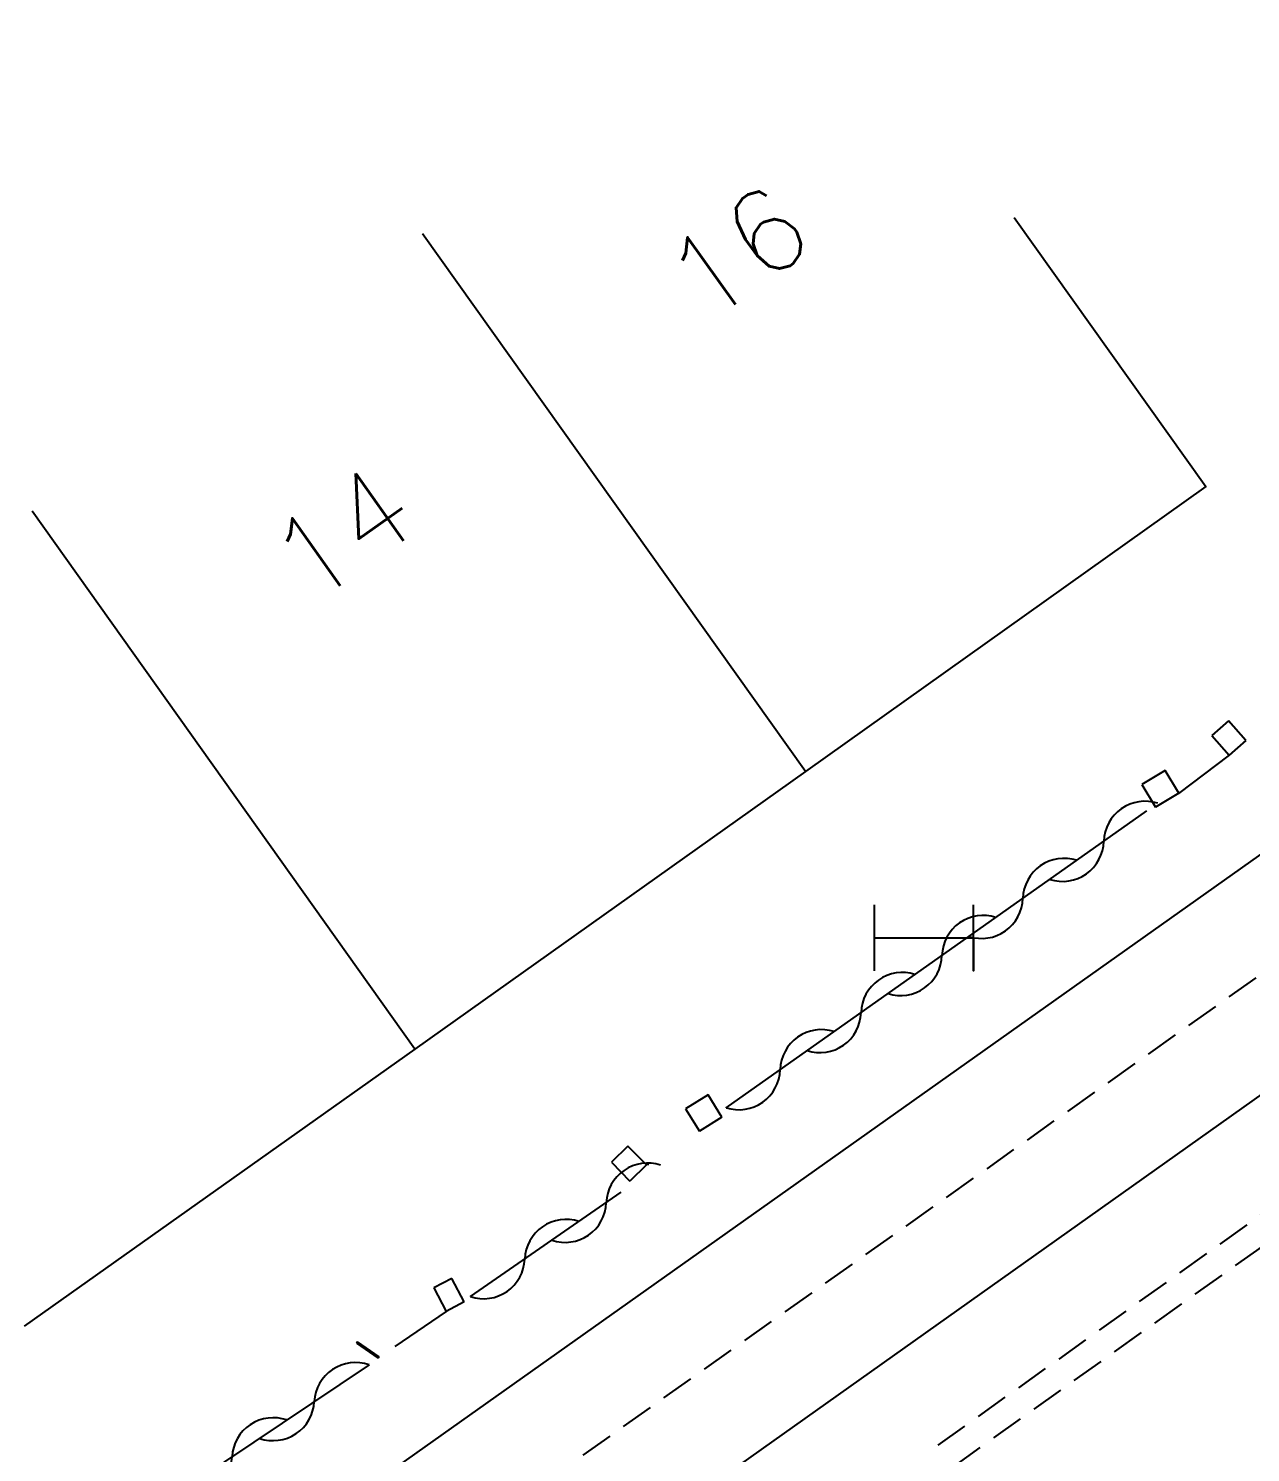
# Model space of a CAD drawing. Header units: millimetres. Extents: x 134000 to 135000, y 131000 to 132000.
# Drawn here: x 134190.7 to 134209.21, y 131394.42 to 131415.99 of the extents above; entities that cross this region are included whole.
import ezdxf
from ezdxf.enums import TextEntityAlignment as Align

# ---------------------------------------------------------------- set-up
doc = ezdxf.new("R2010")
doc.units = ezdxf.units.MM
doc.linetypes.add('DASHED', pattern=[0.75, 0.5, -0.25])
doc.layers.get('0').update_dxf_attribs({"linetype": 'CONTINUOUS'})
for name, color, linetype in [('W0001', 6, 'DASHED'), ('W0008', 7, 'CONTINUOUS'), ('W0100', 7, 'CONTINUOUS'), ('W0105', 7, 'CONTINUOUS'), ('W0112', 1, 'DASHED'), ('W0310', 3, 'CONTINUOUS'), ('W0991', 7, 'CONTINUOUS'), ('W1102', 7, 'CONTINUOUS'), ('W1474', 7, 'CONTINUOUS')]:
    doc.layers.add(name, color=color, linetype=linetype)
doc.styles.get("Standard").update_dxf_attribs({"font": 'romans.shx', "width": 0.85})

# ---------------------------------------------------------------- blocks, each defined once
blk = doc.blocks.new('T1474')
at = {"color": 0, "linetype": 'Continuous', "flags": 128}
for points in [[(-0.75, -0.5), (-0.75, 0.5)], [(0.75, 0), (0.749, -0.5), (0.75, 0.5)], [(-0.75, 0), (0.75, 0)]]:
    blk.add_lwpolyline(points, dxfattribs=at)
blk = doc.blocks.new('t310o')
at = {"color": 0, "linetype": 'Continuous'}
for centre, start, end in [((0.5, -0.375), 36.8699, 143.1303), ((-0.5, 0.375), 216.8699, 323.1304)]:
    blk.add_arc(centre, 0.625, start, end, dxfattribs=at)

msp = doc.modelspace()

# ---------------------------------------------------------------- linework, layer by layer
at = {"layer": 'W0001'}
msp.add_lwpolyline([(134130.036, 131341.852), (134133.158, 131344.527), (134135.776, 131346.514), (134147.01, 131354.496), (134156.655, 131361.328), (134160.164, 131364.318), (134163.596, 131367.916), (134168.082, 131372.26), (134174.206, 131376.706), (134191.15, 131388.734), (134222.086, 131410.692), (134236.134, 131420.666), (134240.456, 131423.624), (134245.467, 131426.29), (134250.698, 131428.331), (134259.606, 131431.258), (134270.122, 131434.798), (134276.155, 131437.378)], dxfattribs=at)
at = {"layer": 'W0008'}
for points in [[(134131.903, 131345.794), (134132.325, 131345.884), (134132.886, 131346.276), (134154.132, 131361.386), (134156.299, 131362.893), (134157.327, 131363.708), (134159.011, 131365.285), (134160.897, 131367.214), (134163.646, 131370.189), (134166.56, 131372.92), (134168.119, 131374.214), (134185.294, 131386.412), (134185.672, 131386.679), (134212.836, 131405.946), (134213.145, 131406.177)], [(134214.868, 131403.748), (134191.216, 131386.949), (134190.855, 131386.706), (134185.326, 131382.8), (134170.17, 131371.995), (134168.569, 131370.756), (134167.077, 131369.405), (134162.226, 131364.273), (134161.544, 131363.558), (134160.098, 131362.163), (134159.33, 131361.488), (134158.116, 131360.534), (134155.931, 131359.004), (134134.708, 131343.939), (134134.448, 131343.713), (134134.133, 131343.257), (134133.954, 131342.718), (134133.89, 131342.151), (134133.995, 131341.641), (134134.122, 131341.359), (134134.275, 131341.075), (134138.435, 131336.01)]]:
    msp.add_lwpolyline(points, dxfattribs=at)
at = {"layer": 'W0100'}
msp.add_lwpolyline([(134205.629, 131413.129), (134208.53, 131409.056), (134202.466, 131404.738), (134196.549, 131400.532), (134190.636, 131396.331)], dxfattribs=at)
at = {"layer": 'W0105'}
for p, q in [((134208.886, 131404.985), (134208.115, 131404.404)), ((134200.096, 131398.783), (134200.06, 131398.775)), ((134197.024, 131396.556), (134196.249, 131396.026))]:
    msp.add_line(p, q, dxfattribs=at)
at = {"layer": 'W0112'}
for points in [[(134209.137, 131405.204), (134208.874, 131405.505), (134208.621, 131405.284), (134208.884, 131404.983), (134208.884, 131404.983), (134208.884, 131404.983), (134208.884, 131404.983), (134208.884, 131404.983), (134208.884, 131404.983), (134208.884, 131404.983), (134208.884, 131404.983), (134208.884, 131404.983), (134208.884, 131404.983), (134208.884, 131404.983), (134208.884, 131404.983), (134208.884, 131404.983), (134208.884, 131404.983), (134208.884, 131404.983), (134208.884, 131404.983), (134208.884, 131404.983), (134208.884, 131404.983), (134208.884, 131404.983), (134208.884, 131404.983), (134208.884, 131404.983), (134208.884, 131404.983), (134208.884, 131404.983), (134208.884, 131404.983), (134208.884, 131404.983), (134208.884, 131404.983), (134208.884, 131404.983), (134208.884, 131404.983), (134208.884, 131404.983), (134208.884, 131404.983), (134208.884, 131404.983), (134208.884, 131404.983), (134208.884, 131404.983), (134208.884, 131404.983), (134208.884, 131404.983), (134208.884, 131404.983), (134208.884, 131404.983), (134208.884, 131404.983), (134208.884, 131404.983), (134208.884, 131404.983), (134208.884, 131404.983), (134208.884, 131404.983), (134208.884, 131404.983), (134208.884, 131404.983), (134208.884, 131404.983), (134208.884, 131404.983), (134208.884, 131404.983), (134208.884, 131404.983), (134208.884, 131404.983), (134208.884, 131404.983), (134208.884, 131404.983), (134208.884, 131404.983), (134208.884, 131404.983), (134208.884, 131404.983), (134208.884, 131404.983), (134208.884, 131404.983), (134208.884, 131404.983), (134208.884, 131404.983), (134208.884, 131404.983), (134208.884, 131404.983), (134208.884, 131404.983), (134208.884, 131404.983), (134208.884, 131404.983), (134208.884, 131404.983), (134208.884, 131404.983), (134208.884, 131404.983), (134208.884, 131404.983), (134208.884, 131404.983), (134208.884, 131404.983), (134208.884, 131404.983), (134208.884, 131404.983), (134208.884, 131404.983), (134208.884, 131404.983), (134208.884, 131404.983), (134208.884, 131404.983), (134208.884, 131404.983), (134208.884, 131404.983), (134208.884, 131404.983), (134208.884, 131404.983), (134208.884, 131404.983), (134208.884, 131404.983), (134208.884, 131404.983), (134208.884, 131404.983), (134208.884, 131404.983), (134208.884, 131404.983), (134208.884, 131404.983), (134208.884, 131404.983), (134208.884, 131404.983), (134208.884, 131404.983), (134208.884, 131404.983), (134208.884, 131404.983), (134208.884, 131404.983), (134208.884, 131404.983), (134208.884, 131404.983), (134208.884, 131404.983), (134208.884, 131404.983), (134208.884, 131404.983), (134208.884, 131404.983), (134208.884, 131404.983), (134208.884, 131404.983), (134208.884, 131404.983), (134208.884, 131404.983), (134208.884, 131404.983), (134208.884, 131404.983), (134208.884, 131404.983), (134208.884, 131404.983), (134208.884, 131404.983), (134208.884, 131404.983), (134208.884, 131404.983), (134208.884, 131404.983), (134208.884, 131404.983), (134208.884, 131404.983), (134208.884, 131404.983), (134208.884, 131404.983), (134208.884, 131404.983), (134208.884, 131404.983), (134208.884, 131404.983)], [(134209.137, 131405.204), (134208.884, 131404.983), (134208.884, 131404.983), (134208.884, 131404.983), (134208.884, 131404.983), (134208.884, 131404.983), (134208.884, 131404.983), (134208.884, 131404.983), (134208.884, 131404.983), (134208.884, 131404.983), (134208.884, 131404.983), (134208.884, 131404.983), (134208.884, 131404.983), (134208.884, 131404.983), (134208.884, 131404.983), (134208.884, 131404.983), (134208.884, 131404.983), (134208.884, 131404.983), (134208.884, 131404.983), (134208.884, 131404.983), (134208.884, 131404.983), (134208.884, 131404.983), (134208.884, 131404.983), (134208.884, 131404.983), (134208.884, 131404.983), (134208.884, 131404.983), (134208.884, 131404.983), (134208.884, 131404.983), (134208.884, 131404.983), (134208.884, 131404.983), (134208.884, 131404.983), (134208.884, 131404.983), (134208.884, 131404.983), (134208.884, 131404.983), (134208.884, 131404.983), (134208.884, 131404.983), (134208.884, 131404.983), (134208.884, 131404.983), (134208.884, 131404.983), (134208.884, 131404.983), (134208.884, 131404.983), (134208.884, 131404.983), (134208.884, 131404.983), (134208.884, 131404.983), (134208.884, 131404.983), (134208.884, 131404.983), (134208.884, 131404.983), (134208.884, 131404.983), (134208.884, 131404.983), (134208.884, 131404.983), (134208.884, 131404.983), (134208.884, 131404.983), (134208.884, 131404.983), (134208.884, 131404.983), (134208.884, 131404.983), (134208.884, 131404.983), (134208.884, 131404.983), (134208.884, 131404.983), (134208.884, 131404.983), (134208.884, 131404.983), (134208.884, 131404.983), (134208.884, 131404.983), (134208.884, 131404.983), (134208.884, 131404.983), (134208.884, 131404.983), (134208.884, 131404.983), (134208.884, 131404.983), (134208.884, 131404.983), (134208.884, 131404.983), (134208.884, 131404.983), (134208.884, 131404.983), (134208.884, 131404.983), (134208.884, 131404.983), (134208.884, 131404.983), (134208.884, 131404.983), (134208.884, 131404.983), (134208.884, 131404.983), (134208.884, 131404.983), (134208.884, 131404.983), (134208.884, 131404.983), (134208.884, 131404.983), (134208.884, 131404.983), (134208.884, 131404.983), (134208.884, 131404.983), (134208.884, 131404.983), (134208.884, 131404.983), (134208.884, 131404.983), (134208.884, 131404.983), (134208.884, 131404.983), (134208.884, 131404.983), (134208.884, 131404.983), (134208.884, 131404.983), (134208.884, 131404.983), (134208.884, 131404.983), (134208.884, 131404.983), (134208.884, 131404.983), (134208.884, 131404.983), (134208.884, 131404.983), (134208.884, 131404.983), (134208.884, 131404.983), (134208.884, 131404.983), (134208.884, 131404.983), (134208.884, 131404.983), (134208.884, 131404.983), (134208.884, 131404.983), (134208.884, 131404.983), (134208.884, 131404.983), (134208.884, 131404.983), (134208.884, 131404.983), (134208.884, 131404.983), (134208.884, 131404.983), (134208.884, 131404.983), (134208.884, 131404.983), (134208.884, 131404.983), (134208.884, 131404.983), (134208.884, 131404.983), (134208.884, 131404.983), (134208.884, 131404.983), (134208.884, 131404.983), (134208.884, 131404.983)], [(134208.121, 131404.408), (134207.917, 131404.752), (134207.562, 131404.541), (134207.767, 131404.197), (134207.767, 131404.197), (134207.767, 131404.197), (134207.767, 131404.197), (134207.767, 131404.197), (134207.767, 131404.197), (134207.767, 131404.197), (134207.767, 131404.197), (134207.767, 131404.197), (134207.767, 131404.197), (134207.767, 131404.197), (134207.767, 131404.197), (134207.767, 131404.197), (134207.767, 131404.197), (134207.767, 131404.197), (134207.767, 131404.197), (134207.767, 131404.197), (134207.767, 131404.197), (134207.767, 131404.197), (134207.767, 131404.197), (134207.767, 131404.197), (134207.767, 131404.197), (134207.767, 131404.197), (134207.767, 131404.197), (134207.767, 131404.197), (134207.767, 131404.197), (134207.767, 131404.197), (134207.767, 131404.197), (134207.767, 131404.197), (134207.767, 131404.197), (134207.767, 131404.197), (134207.767, 131404.197), (134207.767, 131404.197), (134207.767, 131404.197), (134207.767, 131404.197), (134207.767, 131404.197), (134207.767, 131404.197), (134207.767, 131404.197), (134207.767, 131404.197), (134207.767, 131404.197), (134207.767, 131404.197), (134207.767, 131404.197), (134207.767, 131404.197), (134207.767, 131404.197), (134207.767, 131404.197), (134207.767, 131404.197), (134207.767, 131404.197), (134207.767, 131404.197), (134207.767, 131404.197), (134207.767, 131404.197), (134207.767, 131404.197), (134207.767, 131404.197), (134207.767, 131404.197), (134207.767, 131404.197), (134207.767, 131404.197), (134207.767, 131404.197), (134207.767, 131404.197), (134207.767, 131404.197), (134207.767, 131404.197), (134207.767, 131404.197), (134207.767, 131404.197), (134207.767, 131404.197), (134207.767, 131404.197), (134207.767, 131404.197), (134207.767, 131404.197), (134207.767, 131404.197), (134207.767, 131404.197), (134207.767, 131404.197), (134207.767, 131404.197), (134207.767, 131404.197), (134207.767, 131404.197), (134207.767, 131404.197), (134207.767, 131404.197), (134207.767, 131404.197), (134207.767, 131404.197), (134207.767, 131404.197), (134207.767, 131404.197), (134207.767, 131404.197), (134207.767, 131404.197), (134207.767, 131404.197), (134207.767, 131404.197), (134207.767, 131404.197), (134207.767, 131404.197), (134207.767, 131404.197), (134207.767, 131404.197), (134207.767, 131404.197), (134207.767, 131404.197), (134207.767, 131404.197), (134207.767, 131404.197), (134207.767, 131404.197), (134207.767, 131404.197), (134207.767, 131404.197), (134207.767, 131404.197), (134207.767, 131404.197), (134207.767, 131404.197), (134207.767, 131404.197), (134207.767, 131404.197), (134207.767, 131404.197), (134207.767, 131404.197), (134207.767, 131404.197), (134207.767, 131404.197), (134207.767, 131404.197), (134207.767, 131404.197), (134207.767, 131404.197), (134207.767, 131404.197), (134207.767, 131404.197), (134207.767, 131404.197), (134207.767, 131404.197), (134207.767, 131404.197), (134207.767, 131404.197), (134207.767, 131404.197), (134207.767, 131404.197), (134207.767, 131404.197), (134207.767, 131404.197), (134207.767, 131404.197), (134207.767, 131404.197), (134207.767, 131404.197)], [(134208.121, 131404.408), (134207.767, 131404.197), (134207.767, 131404.197), (134207.767, 131404.197), (134207.767, 131404.197), (134207.767, 131404.197), (134207.767, 131404.197), (134207.767, 131404.197), (134207.767, 131404.197), (134207.767, 131404.197), (134207.767, 131404.197), (134207.767, 131404.197), (134207.767, 131404.197), (134207.767, 131404.197), (134207.767, 131404.197), (134207.767, 131404.197), (134207.767, 131404.197), (134207.767, 131404.197), (134207.767, 131404.197), (134207.767, 131404.197), (134207.767, 131404.197), (134207.767, 131404.197), (134207.767, 131404.197), (134207.767, 131404.197), (134207.767, 131404.197), (134207.767, 131404.197), (134207.767, 131404.197), (134207.767, 131404.197), (134207.767, 131404.197), (134207.767, 131404.197), (134207.767, 131404.197), (134207.767, 131404.197), (134207.767, 131404.197), (134207.767, 131404.197), (134207.767, 131404.197), (134207.767, 131404.197), (134207.767, 131404.197), (134207.767, 131404.197), (134207.767, 131404.197), (134207.767, 131404.197), (134207.767, 131404.197), (134207.767, 131404.197), (134207.767, 131404.197), (134207.767, 131404.197), (134207.767, 131404.197), (134207.767, 131404.197), (134207.767, 131404.197), (134207.767, 131404.197), (134207.767, 131404.197), (134207.767, 131404.197), (134207.767, 131404.197), (134207.767, 131404.197), (134207.767, 131404.197), (134207.767, 131404.197), (134207.767, 131404.197), (134207.767, 131404.197), (134207.767, 131404.197), (134207.767, 131404.197), (134207.767, 131404.197), (134207.767, 131404.197), (134207.767, 131404.197), (134207.767, 131404.197), (134207.767, 131404.197), (134207.767, 131404.197), (134207.767, 131404.197), (134207.767, 131404.197), (134207.767, 131404.197), (134207.767, 131404.197), (134207.767, 131404.197), (134207.767, 131404.197), (134207.767, 131404.197), (134207.767, 131404.197), (134207.767, 131404.197), (134207.767, 131404.197), (134207.767, 131404.197), (134207.767, 131404.197), (134207.767, 131404.197), (134207.767, 131404.197), (134207.767, 131404.197), (134207.767, 131404.197), (134207.767, 131404.197), (134207.767, 131404.197), (134207.767, 131404.197), (134207.767, 131404.197), (134207.767, 131404.197), (134207.767, 131404.197), (134207.767, 131404.197), (134207.767, 131404.197), (134207.767, 131404.197), (134207.767, 131404.197), (134207.767, 131404.197), (134207.767, 131404.197), (134207.767, 131404.197), (134207.767, 131404.197), (134207.767, 131404.197), (134207.767, 131404.197), (134207.767, 131404.197), (134207.767, 131404.197), (134207.767, 131404.197), (134207.767, 131404.197), (134207.767, 131404.197), (134207.767, 131404.197), (134207.767, 131404.197), (134207.767, 131404.197), (134207.767, 131404.197), (134207.767, 131404.197), (134207.767, 131404.197), (134207.767, 131404.197), (134207.767, 131404.197), (134207.767, 131404.197), (134207.767, 131404.197), (134207.767, 131404.197), (134207.767, 131404.197), (134207.767, 131404.197), (134207.767, 131404.197), (134207.767, 131404.197), (134207.767, 131404.197), (134207.767, 131404.197), (134207.767, 131404.197), (134207.767, 131404.197)], [(134201.203, 131399.498), (134200.993, 131399.838), (134200.65, 131399.627), (134200.86, 131399.286), (134200.86, 131399.286), (134200.86, 131399.286), (134200.86, 131399.286), (134200.86, 131399.286), (134200.86, 131399.286), (134200.86, 131399.286), (134200.86, 131399.286), (134200.86, 131399.286), (134200.86, 131399.286), (134200.86, 131399.286), (134200.86, 131399.286), (134200.86, 131399.286), (134200.86, 131399.286), (134200.86, 131399.286), (134200.86, 131399.286), (134200.86, 131399.286), (134200.86, 131399.286), (134200.86, 131399.286), (134200.86, 131399.286), (134200.86, 131399.286), (134200.86, 131399.286), (134200.86, 131399.286), (134200.86, 131399.286), (134200.86, 131399.286), (134200.86, 131399.286), (134200.86, 131399.286), (134200.86, 131399.286), (134200.86, 131399.286), (134200.86, 131399.286), (134200.86, 131399.286), (134200.86, 131399.286), (134200.86, 131399.286), (134200.86, 131399.286), (134200.86, 131399.286), (134200.86, 131399.286), (134200.86, 131399.286), (134200.86, 131399.286), (134200.86, 131399.286), (134200.86, 131399.286), (134200.86, 131399.286), (134200.86, 131399.286), (134200.86, 131399.286), (134200.86, 131399.286), (134200.86, 131399.286), (134200.86, 131399.286), (134200.86, 131399.286), (134200.86, 131399.286), (134200.86, 131399.286), (134200.86, 131399.286), (134200.86, 131399.286), (134200.86, 131399.286), (134200.86, 131399.286), (134200.86, 131399.286), (134200.86, 131399.286), (134200.86, 131399.286), (134200.86, 131399.286), (134200.86, 131399.286), (134200.86, 131399.286), (134200.86, 131399.286), (134200.86, 131399.286), (134200.86, 131399.286), (134200.86, 131399.286), (134200.86, 131399.286), (134200.86, 131399.286), (134200.86, 131399.286), (134200.86, 131399.286), (134200.86, 131399.286), (134200.86, 131399.286), (134200.86, 131399.286), (134200.86, 131399.286), (134200.86, 131399.286), (134200.86, 131399.286), (134200.86, 131399.286), (134200.86, 131399.286), (134200.86, 131399.286), (134200.86, 131399.286), (134200.86, 131399.286), (134200.86, 131399.286), (134200.86, 131399.286), (134200.86, 131399.286), (134200.86, 131399.286), (134200.86, 131399.286), (134200.86, 131399.286), (134200.86, 131399.286), (134200.86, 131399.286), (134200.86, 131399.286), (134200.86, 131399.286), (134200.86, 131399.286), (134200.86, 131399.286), (134200.86, 131399.286), (134200.86, 131399.286), (134200.86, 131399.286), (134200.86, 131399.286), (134200.86, 131399.286), (134200.86, 131399.286), (134200.86, 131399.286), (134200.86, 131399.286), (134200.86, 131399.286), (134200.86, 131399.286), (134200.86, 131399.286), (134200.86, 131399.286), (134200.86, 131399.286), (134200.86, 131399.286), (134200.86, 131399.286), (134200.86, 131399.286), (134200.86, 131399.286), (134200.86, 131399.286), (134200.86, 131399.286), (134200.86, 131399.286), (134200.86, 131399.286), (134200.86, 131399.286), (134200.86, 131399.286), (134200.86, 131399.286), (134200.86, 131399.286), (134200.86, 131399.286), (134200.86, 131399.286)], [(134211.595, 131399.608), (134204.295, 131394.404)], [(134211.595, 131399.608), (134211.827, 131399.282), (134204.527, 131394.078)], [(134201.203, 131399.498), (134200.86, 131399.286), (134200.86, 131399.286), (134200.86, 131399.286), (134200.86, 131399.286), (134200.86, 131399.286), (134200.86, 131399.286), (134200.86, 131399.286), (134200.86, 131399.286), (134200.86, 131399.286), (134200.86, 131399.286), (134200.86, 131399.286), (134200.86, 131399.286), (134200.86, 131399.286), (134200.86, 131399.286), (134200.86, 131399.286), (134200.86, 131399.286), (134200.86, 131399.286), (134200.86, 131399.286), (134200.86, 131399.286), (134200.86, 131399.286), (134200.86, 131399.286), (134200.86, 131399.286), (134200.86, 131399.286), (134200.86, 131399.286), (134200.86, 131399.286), (134200.86, 131399.286), (134200.86, 131399.286), (134200.86, 131399.286), (134200.86, 131399.286), (134200.86, 131399.286), (134200.86, 131399.286), (134200.86, 131399.286), (134200.86, 131399.286), (134200.86, 131399.286), (134200.86, 131399.286), (134200.86, 131399.286), (134200.86, 131399.286), (134200.86, 131399.286), (134200.86, 131399.286), (134200.86, 131399.286), (134200.86, 131399.286), (134200.86, 131399.286), (134200.86, 131399.286), (134200.86, 131399.286), (134200.86, 131399.286), (134200.86, 131399.286), (134200.86, 131399.286), (134200.86, 131399.286), (134200.86, 131399.286), (134200.86, 131399.286), (134200.86, 131399.286), (134200.86, 131399.286), (134200.86, 131399.286), (134200.86, 131399.286), (134200.86, 131399.286), (134200.86, 131399.286), (134200.86, 131399.286), (134200.86, 131399.286), (134200.86, 131399.286), (134200.86, 131399.286), (134200.86, 131399.286), (134200.86, 131399.286), (134200.86, 131399.286), (134200.86, 131399.286), (134200.86, 131399.286), (134200.86, 131399.286), (134200.86, 131399.286), (134200.86, 131399.286), (134200.86, 131399.286), (134200.86, 131399.286), (134200.86, 131399.286), (134200.86, 131399.286), (134200.86, 131399.286), (134200.86, 131399.286), (134200.86, 131399.286), (134200.86, 131399.286), (134200.86, 131399.286), (134200.86, 131399.286), (134200.86, 131399.286), (134200.86, 131399.286), (134200.86, 131399.286), (134200.86, 131399.286), (134200.86, 131399.286), (134200.86, 131399.286), (134200.86, 131399.286), (134200.86, 131399.286), (134200.86, 131399.286), (134200.86, 131399.286), (134200.86, 131399.286), (134200.86, 131399.286), (134200.86, 131399.286), (134200.86, 131399.286), (134200.86, 131399.286), (134200.86, 131399.286), (134200.86, 131399.286), (134200.86, 131399.286), (134200.86, 131399.286), (134200.86, 131399.286), (134200.86, 131399.286), (134200.86, 131399.286), (134200.86, 131399.286), (134200.86, 131399.286), (134200.86, 131399.286), (134200.86, 131399.286), (134200.86, 131399.286), (134200.86, 131399.286), (134200.86, 131399.286), (134200.86, 131399.286), (134200.86, 131399.286), (134200.86, 131399.286), (134200.86, 131399.286), (134200.86, 131399.286), (134200.86, 131399.286), (134200.86, 131399.286), (134200.86, 131399.286), (134200.86, 131399.286), (134200.86, 131399.286), (134200.86, 131399.286), (134200.86, 131399.286)], [(134200.059, 131398.776), (134199.779, 131399.062), (134199.528, 131398.816), (134199.808, 131398.53), (134199.808, 131398.53), (134199.808, 131398.53), (134199.808, 131398.53), (134199.808, 131398.53), (134199.808, 131398.53), (134199.808, 131398.53), (134199.808, 131398.53), (134199.808, 131398.53), (134199.808, 131398.53), (134199.808, 131398.53), (134199.808, 131398.53), (134199.808, 131398.53), (134199.808, 131398.53), (134199.808, 131398.53), (134199.808, 131398.53), (134199.808, 131398.53), (134199.808, 131398.53), (134199.808, 131398.53), (134199.808, 131398.53), (134199.808, 131398.53), (134199.808, 131398.53), (134199.808, 131398.53), (134199.808, 131398.53), (134199.808, 131398.53), (134199.808, 131398.53), (134199.808, 131398.53), (134199.808, 131398.53), (134199.808, 131398.53), (134199.808, 131398.53), (134199.808, 131398.53), (134199.808, 131398.53), (134199.808, 131398.53), (134199.808, 131398.53), (134199.808, 131398.53), (134199.808, 131398.53), (134199.808, 131398.53), (134199.808, 131398.53), (134199.808, 131398.53), (134199.808, 131398.53), (134199.808, 131398.53), (134199.808, 131398.53), (134199.808, 131398.53), (134199.808, 131398.53), (134199.808, 131398.53), (134199.808, 131398.53), (134199.808, 131398.53), (134199.808, 131398.53), (134199.808, 131398.53), (134199.808, 131398.53), (134199.808, 131398.53), (134199.808, 131398.53), (134199.808, 131398.53), (134199.808, 131398.53), (134199.808, 131398.53), (134199.808, 131398.53), (134199.808, 131398.53), (134199.808, 131398.53), (134199.808, 131398.53), (134199.808, 131398.53), (134199.808, 131398.53), (134199.808, 131398.53), (134199.808, 131398.53), (134199.808, 131398.53), (134199.808, 131398.53), (134199.808, 131398.53), (134199.808, 131398.53), (134199.808, 131398.53), (134199.808, 131398.53), (134199.808, 131398.53), (134199.808, 131398.53), (134199.808, 131398.53), (134199.808, 131398.53), (134199.808, 131398.53), (134199.808, 131398.53), (134199.808, 131398.53), (134199.808, 131398.53), (134199.808, 131398.53), (134199.808, 131398.53), (134199.808, 131398.53), (134199.808, 131398.53), (134199.808, 131398.53), (134199.808, 131398.53), (134199.808, 131398.53), (134199.808, 131398.53), (134199.808, 131398.53), (134199.808, 131398.53), (134199.808, 131398.53), (134199.808, 131398.53), (134199.808, 131398.53), (134199.808, 131398.53), (134199.808, 131398.53), (134199.808, 131398.53), (134199.808, 131398.53), (134199.808, 131398.53), (134199.808, 131398.53), (134199.808, 131398.53), (134199.808, 131398.53), (134199.808, 131398.53), (134199.808, 131398.53), (134199.808, 131398.53), (134199.808, 131398.53), (134199.808, 131398.53), (134199.808, 131398.53), (134199.808, 131398.53), (134199.808, 131398.53), (134199.808, 131398.53), (134199.808, 131398.53), (134199.808, 131398.53), (134199.808, 131398.53), (134199.808, 131398.53), (134199.808, 131398.53), (134199.808, 131398.53), (134199.808, 131398.53), (134199.808, 131398.53), (134199.808, 131398.53), (134199.808, 131398.53)], [(134200.059, 131398.776), (134199.808, 131398.53), (134199.808, 131398.53), (134199.808, 131398.53), (134199.808, 131398.53), (134199.808, 131398.53), (134199.808, 131398.53), (134199.808, 131398.53), (134199.808, 131398.53), (134199.808, 131398.53), (134199.808, 131398.53), (134199.808, 131398.53), (134199.808, 131398.53), (134199.808, 131398.53), (134199.808, 131398.53), (134199.808, 131398.53), (134199.808, 131398.53), (134199.808, 131398.53), (134199.808, 131398.53), (134199.808, 131398.53), (134199.808, 131398.53), (134199.808, 131398.53), (134199.808, 131398.53), (134199.808, 131398.53), (134199.808, 131398.53), (134199.808, 131398.53), (134199.808, 131398.53), (134199.808, 131398.53), (134199.808, 131398.53), (134199.808, 131398.53), (134199.808, 131398.53), (134199.808, 131398.53), (134199.808, 131398.53), (134199.808, 131398.53), (134199.808, 131398.53), (134199.808, 131398.53), (134199.808, 131398.53), (134199.808, 131398.53), (134199.808, 131398.53), (134199.808, 131398.53), (134199.808, 131398.53), (134199.808, 131398.53), (134199.808, 131398.53), (134199.808, 131398.53), (134199.808, 131398.53), (134199.808, 131398.53), (134199.808, 131398.53), (134199.808, 131398.53), (134199.808, 131398.53), (134199.808, 131398.53), (134199.808, 131398.53), (134199.808, 131398.53), (134199.808, 131398.53), (134199.808, 131398.53), (134199.808, 131398.53), (134199.808, 131398.53), (134199.808, 131398.53), (134199.808, 131398.53), (134199.808, 131398.53), (134199.808, 131398.53), (134199.808, 131398.53), (134199.808, 131398.53), (134199.808, 131398.53), (134199.808, 131398.53), (134199.808, 131398.53), (134199.808, 131398.53), (134199.808, 131398.53), (134199.808, 131398.53), (134199.808, 131398.53), (134199.808, 131398.53), (134199.808, 131398.53), (134199.808, 131398.53), (134199.808, 131398.53), (134199.808, 131398.53), (134199.808, 131398.53), (134199.808, 131398.53), (134199.808, 131398.53), (134199.808, 131398.53), (134199.808, 131398.53), (134199.808, 131398.53), (134199.808, 131398.53), (134199.808, 131398.53), (134199.808, 131398.53), (134199.808, 131398.53), (134199.808, 131398.53), (134199.808, 131398.53), (134199.808, 131398.53), (134199.808, 131398.53), (134199.808, 131398.53), (134199.808, 131398.53), (134199.808, 131398.53), (134199.808, 131398.53), (134199.808, 131398.53), (134199.808, 131398.53), (134199.808, 131398.53), (134199.808, 131398.53), (134199.808, 131398.53), (134199.808, 131398.53), (134199.808, 131398.53), (134199.808, 131398.53), (134199.808, 131398.53), (134199.808, 131398.53), (134199.808, 131398.53), (134199.808, 131398.53), (134199.808, 131398.53), (134199.808, 131398.53), (134199.808, 131398.53), (134199.808, 131398.53), (134199.808, 131398.53), (134199.808, 131398.53), (134199.808, 131398.53), (134199.808, 131398.53), (134199.808, 131398.53), (134199.808, 131398.53), (134199.808, 131398.53), (134199.808, 131398.53), (134199.808, 131398.53), (134199.808, 131398.53), (134199.808, 131398.53), (134199.808, 131398.53)], [(134197.297, 131396.7), (134197.111, 131397.054), (134196.838, 131396.911), (134197.025, 131396.557), (134197.025, 131396.557), (134197.025, 131396.557), (134197.025, 131396.557), (134197.025, 131396.557), (134197.025, 131396.557), (134197.025, 131396.557), (134197.025, 131396.557), (134197.025, 131396.557), (134197.025, 131396.557), (134197.025, 131396.557), (134197.025, 131396.557), (134197.025, 131396.557), (134197.025, 131396.557), (134197.025, 131396.557), (134197.025, 131396.557), (134197.025, 131396.557), (134197.025, 131396.557), (134197.025, 131396.557), (134197.025, 131396.557), (134197.025, 131396.557), (134197.025, 131396.557), (134197.025, 131396.557), (134197.025, 131396.557), (134197.025, 131396.557), (134197.025, 131396.557), (134197.025, 131396.557), (134197.025, 131396.557), (134197.025, 131396.557), (134197.025, 131396.557), (134197.025, 131396.557), (134197.025, 131396.557), (134197.025, 131396.557), (134197.025, 131396.557), (134197.025, 131396.557), (134197.025, 131396.557), (134197.025, 131396.557), (134197.025, 131396.557), (134197.025, 131396.557), (134197.025, 131396.557), (134197.025, 131396.557), (134197.025, 131396.557), (134197.025, 131396.557), (134197.025, 131396.557), (134197.025, 131396.557), (134197.025, 131396.557), (134197.025, 131396.557), (134197.025, 131396.557), (134197.025, 131396.557), (134197.025, 131396.557), (134197.025, 131396.557), (134197.025, 131396.557), (134197.025, 131396.557), (134197.025, 131396.557), (134197.025, 131396.557), (134197.025, 131396.557), (134197.025, 131396.557), (134197.025, 131396.557), (134197.025, 131396.557), (134197.025, 131396.557), (134197.025, 131396.557), (134197.025, 131396.557), (134197.025, 131396.557), (134197.025, 131396.557), (134197.025, 131396.557), (134197.025, 131396.557), (134197.025, 131396.557), (134197.025, 131396.557), (134197.025, 131396.557), (134197.025, 131396.557), (134197.025, 131396.557), (134197.025, 131396.557), (134197.025, 131396.557), (134197.025, 131396.557), (134197.025, 131396.557), (134197.025, 131396.557), (134197.025, 131396.557), (134197.025, 131396.557), (134197.025, 131396.557), (134197.025, 131396.557), (134197.025, 131396.557), (134197.025, 131396.557), (134197.025, 131396.557), (134197.025, 131396.557), (134197.025, 131396.557), (134197.025, 131396.557), (134197.025, 131396.557), (134197.025, 131396.557), (134197.025, 131396.557), (134197.025, 131396.557), (134197.025, 131396.557), (134197.025, 131396.557), (134197.025, 131396.557), (134197.025, 131396.557), (134197.025, 131396.557), (134197.025, 131396.557), (134197.025, 131396.557), (134197.025, 131396.557), (134197.025, 131396.557), (134197.025, 131396.557), (134197.025, 131396.557), (134197.025, 131396.557), (134197.025, 131396.557), (134197.025, 131396.557), (134197.025, 131396.557), (134197.025, 131396.557), (134197.025, 131396.557), (134197.025, 131396.557), (134197.025, 131396.557), (134197.025, 131396.557), (134197.025, 131396.557), (134197.025, 131396.557), (134197.025, 131396.557), (134197.025, 131396.557), (134197.025, 131396.557), (134197.025, 131396.557), (134197.025, 131396.557)], [(134197.297, 131396.7), (134197.025, 131396.557), (134197.025, 131396.557), (134197.025, 131396.557), (134197.025, 131396.557), (134197.025, 131396.557), (134197.025, 131396.557), (134197.025, 131396.557), (134197.025, 131396.557), (134197.025, 131396.557), (134197.025, 131396.557), (134197.025, 131396.557), (134197.025, 131396.557), (134197.025, 131396.557), (134197.025, 131396.557), (134197.025, 131396.557), (134197.025, 131396.557), (134197.025, 131396.557), (134197.025, 131396.557), (134197.025, 131396.557), (134197.025, 131396.557), (134197.025, 131396.557), (134197.025, 131396.557), (134197.025, 131396.557), (134197.025, 131396.557), (134197.025, 131396.557), (134197.025, 131396.557), (134197.025, 131396.557), (134197.025, 131396.557), (134197.025, 131396.557), (134197.025, 131396.557), (134197.025, 131396.557), (134197.025, 131396.557), (134197.025, 131396.557), (134197.025, 131396.557), (134197.025, 131396.557), (134197.025, 131396.557), (134197.025, 131396.557), (134197.025, 131396.557), (134197.025, 131396.557), (134197.025, 131396.557), (134197.025, 131396.557), (134197.025, 131396.557), (134197.025, 131396.557), (134197.025, 131396.557), (134197.025, 131396.557), (134197.025, 131396.557), (134197.025, 131396.557), (134197.025, 131396.557), (134197.025, 131396.557), (134197.025, 131396.557), (134197.025, 131396.557), (134197.025, 131396.557), (134197.025, 131396.557), (134197.025, 131396.557), (134197.025, 131396.557), (134197.025, 131396.557), (134197.025, 131396.557), (134197.025, 131396.557), (134197.025, 131396.557), (134197.025, 131396.557), (134197.025, 131396.557), (134197.025, 131396.557), (134197.025, 131396.557), (134197.025, 131396.557), (134197.025, 131396.557), (134197.025, 131396.557), (134197.025, 131396.557), (134197.025, 131396.557), (134197.025, 131396.557), (134197.025, 131396.557), (134197.025, 131396.557), (134197.025, 131396.557), (134197.025, 131396.557), (134197.025, 131396.557), (134197.025, 131396.557), (134197.025, 131396.557), (134197.025, 131396.557), (134197.025, 131396.557), (134197.025, 131396.557), (134197.025, 131396.557), (134197.025, 131396.557), (134197.025, 131396.557), (134197.025, 131396.557), (134197.025, 131396.557), (134197.025, 131396.557), (134197.025, 131396.557), (134197.025, 131396.557), (134197.025, 131396.557), (134197.025, 131396.557), (134197.025, 131396.557), (134197.025, 131396.557), (134197.025, 131396.557), (134197.025, 131396.557), (134197.025, 131396.557), (134197.025, 131396.557), (134197.025, 131396.557), (134197.025, 131396.557), (134197.025, 131396.557), (134197.025, 131396.557), (134197.025, 131396.557), (134197.025, 131396.557), (134197.025, 131396.557), (134197.025, 131396.557), (134197.025, 131396.557), (134197.025, 131396.557), (134197.025, 131396.557), (134197.025, 131396.557), (134197.025, 131396.557), (134197.025, 131396.557), (134197.025, 131396.557), (134197.025, 131396.557), (134197.025, 131396.557), (134197.025, 131396.557), (134197.025, 131396.557), (134197.025, 131396.557), (134197.025, 131396.557), (134197.025, 131396.557), (134197.025, 131396.557), (134197.025, 131396.557)], [(134196.01, 131395.868), (134195.683, 131396.097), (134195.668, 131396.076), (134195.995, 131395.847), (134195.995, 131395.847), (134195.995, 131395.847), (134195.995, 131395.847), (134195.995, 131395.847), (134195.995, 131395.847), (134195.995, 131395.847), (134195.995, 131395.847), (134195.995, 131395.847), (134195.995, 131395.847), (134195.995, 131395.847), (134195.995, 131395.847), (134195.995, 131395.847), (134195.995, 131395.847), (134195.995, 131395.847), (134195.995, 131395.847), (134195.995, 131395.847), (134195.995, 131395.847), (134195.995, 131395.847), (134195.995, 131395.847), (134195.995, 131395.847), (134195.995, 131395.847), (134195.995, 131395.847), (134195.995, 131395.847), (134195.995, 131395.847), (134195.995, 131395.847), (134195.995, 131395.847), (134195.995, 131395.847), (134195.995, 131395.847), (134195.995, 131395.847), (134195.995, 131395.847), (134195.995, 131395.847), (134195.995, 131395.847), (134195.995, 131395.847), (134195.995, 131395.847), (134195.995, 131395.847), (134195.995, 131395.847), (134195.995, 131395.847), (134195.995, 131395.847), (134195.995, 131395.847), (134195.995, 131395.847), (134195.995, 131395.847), (134195.995, 131395.847), (134195.995, 131395.847), (134195.995, 131395.847), (134195.995, 131395.847), (134195.995, 131395.847), (134195.995, 131395.847), (134195.995, 131395.847), (134195.995, 131395.847), (134195.995, 131395.847), (134195.995, 131395.847), (134195.995, 131395.847), (134195.995, 131395.847), (134195.995, 131395.847), (134195.995, 131395.847), (134195.995, 131395.847), (134195.995, 131395.847), (134195.995, 131395.847), (134195.995, 131395.847), (134195.995, 131395.847), (134195.995, 131395.847), (134195.995, 131395.847), (134195.995, 131395.847), (134195.995, 131395.847), (134195.995, 131395.847), (134195.995, 131395.847), (134195.995, 131395.847), (134195.995, 131395.847), (134195.995, 131395.847), (134195.995, 131395.847), (134195.995, 131395.847), (134195.995, 131395.847), (134195.995, 131395.847), (134195.995, 131395.847), (134195.995, 131395.847), (134195.995, 131395.847), (134195.995, 131395.847), (134195.995, 131395.847), (134195.995, 131395.847), (134195.995, 131395.847), (134195.995, 131395.847), (134195.995, 131395.847), (134195.995, 131395.847), (134195.995, 131395.847), (134195.995, 131395.847), (134195.995, 131395.847), (134195.995, 131395.847), (134195.995, 131395.847), (134195.995, 131395.847), (134195.995, 131395.847), (134195.995, 131395.847), (134195.995, 131395.847), (134195.995, 131395.847), (134195.995, 131395.847), (134195.995, 131395.847), (134195.995, 131395.847), (134195.995, 131395.847), (134195.995, 131395.847), (134195.995, 131395.847), (134195.995, 131395.847), (134195.995, 131395.847), (134195.995, 131395.847), (134195.995, 131395.847), (134195.995, 131395.847), (134195.995, 131395.847), (134195.995, 131395.847), (134195.995, 131395.847), (134195.995, 131395.847), (134195.995, 131395.847), (134195.995, 131395.847), (134195.995, 131395.847), (134195.995, 131395.847), (134195.995, 131395.847), (134195.995, 131395.847), (134195.995, 131395.847), (134195.995, 131395.847)], [(134196.01, 131395.868), (134195.995, 131395.847), (134195.995, 131395.847), (134195.995, 131395.847), (134195.995, 131395.847), (134195.995, 131395.847), (134195.995, 131395.847), (134195.995, 131395.847), (134195.995, 131395.847), (134195.995, 131395.847), (134195.995, 131395.847), (134195.995, 131395.847), (134195.995, 131395.847), (134195.995, 131395.847), (134195.995, 131395.847), (134195.995, 131395.847), (134195.995, 131395.847), (134195.995, 131395.847), (134195.995, 131395.847), (134195.995, 131395.847), (134195.995, 131395.847), (134195.995, 131395.847), (134195.995, 131395.847), (134195.995, 131395.847), (134195.995, 131395.847), (134195.995, 131395.847), (134195.995, 131395.847), (134195.995, 131395.847), (134195.995, 131395.847), (134195.995, 131395.847), (134195.995, 131395.847), (134195.995, 131395.847), (134195.995, 131395.847), (134195.995, 131395.847), (134195.995, 131395.847), (134195.995, 131395.847), (134195.995, 131395.847), (134195.995, 131395.847), (134195.995, 131395.847), (134195.995, 131395.847), (134195.995, 131395.847), (134195.995, 131395.847), (134195.995, 131395.847), (134195.995, 131395.847), (134195.995, 131395.847), (134195.995, 131395.847), (134195.995, 131395.847), (134195.995, 131395.847), (134195.995, 131395.847), (134195.995, 131395.847), (134195.995, 131395.847), (134195.995, 131395.847), (134195.995, 131395.847), (134195.995, 131395.847), (134195.995, 131395.847), (134195.995, 131395.847), (134195.995, 131395.847), (134195.995, 131395.847), (134195.995, 131395.847), (134195.995, 131395.847), (134195.995, 131395.847), (134195.995, 131395.847), (134195.995, 131395.847), (134195.995, 131395.847), (134195.995, 131395.847), (134195.995, 131395.847), (134195.995, 131395.847), (134195.995, 131395.847), (134195.995, 131395.847), (134195.995, 131395.847), (134195.995, 131395.847), (134195.995, 131395.847), (134195.995, 131395.847), (134195.995, 131395.847), (134195.995, 131395.847), (134195.995, 131395.847), (134195.995, 131395.847), (134195.995, 131395.847), (134195.995, 131395.847), (134195.995, 131395.847), (134195.995, 131395.847), (134195.995, 131395.847), (134195.995, 131395.847), (134195.995, 131395.847), (134195.995, 131395.847), (134195.995, 131395.847), (134195.995, 131395.847), (134195.995, 131395.847), (134195.995, 131395.847), (134195.995, 131395.847), (134195.995, 131395.847), (134195.995, 131395.847), (134195.995, 131395.847), (134195.995, 131395.847), (134195.995, 131395.847), (134195.995, 131395.847), (134195.995, 131395.847), (134195.995, 131395.847), (134195.995, 131395.847), (134195.995, 131395.847), (134195.995, 131395.847), (134195.995, 131395.847), (134195.995, 131395.847), (134195.995, 131395.847), (134195.995, 131395.847), (134195.995, 131395.847), (134195.995, 131395.847), (134195.995, 131395.847), (134195.995, 131395.847), (134195.995, 131395.847), (134195.995, 131395.847), (134195.995, 131395.847), (134195.995, 131395.847), (134195.995, 131395.847), (134195.995, 131395.847), (134195.995, 131395.847), (134195.995, 131395.847), (134195.995, 131395.847), (134195.995, 131395.847), (134195.995, 131395.847)]]:
    msp.add_lwpolyline(points, dxfattribs=at)
at = {"layer": 'W0310'}
for points in [[(134201.267, 131399.642), (134201.267, 131399.642), (134201.267, 131399.642), (134201.267, 131399.642), (134201.267, 131399.642), (134201.267, 131399.642), (134201.267, 131399.642), (134201.267, 131399.642), (134201.267, 131399.642), (134201.267, 131399.642), (134201.267, 131399.642), (134201.267, 131399.642), (134201.267, 131399.642), (134201.267, 131399.642), (134201.267, 131399.642), (134201.267, 131399.642), (134201.267, 131399.642), (134201.267, 131399.642), (134201.267, 131399.642), (134207.639, 131404.14)], [(134201.267, 131399.642), (134201.267, 131399.642), (134201.267, 131399.642), (134201.267, 131399.642), (134201.267, 131399.642), (134201.267, 131399.642), (134201.267, 131399.642), (134201.267, 131399.642), (134201.267, 131399.642), (134201.267, 131399.642), (134201.267, 131399.642), (134201.267, 131399.642), (134201.267, 131399.642), (134201.267, 131399.642), (134201.267, 131399.642), (134201.267, 131399.642), (134201.267, 131399.642), (134201.267, 131399.642), (134201.267, 131399.642), (134201.267, 131399.642), (134201.267, 131399.642), (134201.267, 131399.642), (134201.267, 131399.642), (134201.267, 131399.642), (134201.267, 131399.642), (134201.267, 131399.642), (134201.267, 131399.642), (134201.267, 131399.642), (134201.267, 131399.642), (134201.267, 131399.642), (134201.267, 131399.642), (134201.267, 131399.642), (134201.267, 131399.642), (134201.267, 131399.642), (134201.267, 131399.642), (134201.267, 131399.642), (134201.267, 131399.642), (134201.267, 131399.642), (134201.267, 131399.642), (134201.267, 131399.642), (134201.267, 131399.642), (134201.267, 131399.642), (134201.267, 131399.642), (134201.267, 131399.642), (134201.267, 131399.642), (134201.267, 131399.642), (134201.267, 131399.642), (134201.267, 131399.642), (134201.267, 131399.642), (134201.267, 131399.642), (134201.267, 131399.642), (134201.267, 131399.642), (134201.267, 131399.642), (134201.267, 131399.642), (134201.267, 131399.642), (134201.267, 131399.642), (134201.267, 131399.642), (134201.267, 131399.642), (134201.267, 131399.642), (134201.267, 131399.642), (134201.267, 131399.642), (134201.267, 131399.642), (134201.267, 131399.642), (134201.267, 131399.642), (134201.267, 131399.642), (134201.267, 131399.642), (134201.267, 131399.642), (134201.267, 131399.642), (134201.267, 131399.642), (134201.267, 131399.642), (134201.267, 131399.642), (134201.267, 131399.642), (134201.267, 131399.642), (134201.267, 131399.642), (134201.267, 131399.642), (134201.267, 131399.642), (134201.267, 131399.642), (134201.267, 131399.642), (134201.267, 131399.642), (134201.267, 131399.642), (134201.267, 131399.642), (134201.267, 131399.642), (134201.267, 131399.642), (134201.267, 131399.642), (134201.267, 131399.642), (134201.267, 131399.642), (134201.267, 131399.642), (134201.267, 131399.642), (134201.267, 131399.642), (134201.267, 131399.642), (134201.267, 131399.642), (134201.267, 131399.642), (134201.267, 131399.642), (134201.267, 131399.642), (134201.267, 131399.642), (134201.267, 131399.642), (134201.267, 131399.642), (134201.267, 131399.642), (134201.267, 131399.642), (134201.267, 131399.642), (134201.267, 131399.642)], [(134197.394, 131396.781), (134197.394, 131396.781), (134197.394, 131396.781), (134197.394, 131396.781), (134197.394, 131396.781), (134197.394, 131396.781), (134197.394, 131396.781), (134197.394, 131396.781), (134197.394, 131396.781), (134197.394, 131396.781), (134197.394, 131396.781), (134197.394, 131396.781), (134197.394, 131396.781), (134197.394, 131396.781), (134197.394, 131396.781), (134197.394, 131396.781), (134197.394, 131396.781), (134197.394, 131396.781), (134197.394, 131396.781), (134199.678, 131398.361)], [(134197.394, 131396.781), (134197.394, 131396.781), (134197.394, 131396.781), (134197.394, 131396.781), (134197.394, 131396.781), (134197.394, 131396.781), (134197.394, 131396.781), (134197.394, 131396.781), (134197.394, 131396.781), (134197.394, 131396.781), (134197.394, 131396.781), (134197.394, 131396.781), (134197.394, 131396.781), (134197.394, 131396.781), (134197.394, 131396.781), (134197.394, 131396.781), (134197.394, 131396.781), (134197.394, 131396.781), (134197.394, 131396.781), (134197.394, 131396.781), (134197.394, 131396.781), (134197.394, 131396.781), (134197.394, 131396.781), (134197.394, 131396.781), (134197.394, 131396.781), (134197.394, 131396.781), (134197.394, 131396.781), (134197.394, 131396.781), (134197.394, 131396.781), (134197.394, 131396.781), (134197.394, 131396.781), (134197.394, 131396.781), (134197.394, 131396.781), (134197.394, 131396.781), (134197.394, 131396.781), (134197.394, 131396.781), (134197.394, 131396.781), (134197.394, 131396.781), (134197.394, 131396.781), (134197.394, 131396.781), (134197.394, 131396.781), (134197.394, 131396.781), (134197.394, 131396.781), (134197.394, 131396.781), (134197.394, 131396.781), (134197.394, 131396.781), (134197.394, 131396.781), (134197.394, 131396.781), (134197.394, 131396.781), (134197.394, 131396.781), (134197.394, 131396.781), (134197.394, 131396.781), (134197.394, 131396.781), (134197.394, 131396.781), (134197.394, 131396.781), (134197.394, 131396.781), (134197.394, 131396.781), (134197.394, 131396.781), (134197.394, 131396.781), (134197.394, 131396.781), (134197.394, 131396.781), (134197.394, 131396.781), (134197.394, 131396.781), (134197.394, 131396.781), (134197.394, 131396.781), (134197.394, 131396.781), (134197.394, 131396.781), (134197.394, 131396.781), (134197.394, 131396.781), (134197.394, 131396.781), (134197.394, 131396.781), (134197.394, 131396.781), (134197.394, 131396.781), (134197.394, 131396.781), (134197.394, 131396.781), (134197.394, 131396.781), (134197.394, 131396.781), (134197.394, 131396.781), (134197.394, 131396.781), (134197.394, 131396.781), (134197.394, 131396.781), (134197.394, 131396.781), (134197.394, 131396.781), (134197.394, 131396.781), (134197.394, 131396.781), (134197.394, 131396.781), (134197.394, 131396.781), (134197.394, 131396.781), (134197.394, 131396.781), (134197.394, 131396.781), (134197.394, 131396.781), (134197.394, 131396.781), (134197.394, 131396.781), (134197.394, 131396.781), (134197.394, 131396.781), (134197.394, 131396.781), (134197.394, 131396.781), (134197.394, 131396.781), (134197.394, 131396.781), (134197.394, 131396.781), (134197.394, 131396.781)], [(134195.859, 131395.747), (134189.282, 131391.336)]]:
    msp.add_lwpolyline(points, dxfattribs=at)
at = {"layer": 'W1102'}
for p, q in [((134202.466, 131404.738), (134196.665, 131412.883)), ((134196.549, 131400.532), (134190.755, 131408.683))]:
    msp.add_line(p, q, dxfattribs=at)

# ---------------------------------------------------------------- block references
at = {"layer": 'W0310'}
for p, rotation in [((134206.986, 131403.679), 35.21831098853512), ((134205.76, 131402.814), 35.21831098853512), ((134204.535, 131401.949), 35.21831098853512), ((134203.309, 131401.084), 35.21831098853512), ((134202.084, 131400.219), 35.21831098853512), ((134199.45, 131398.203), 34.67414514437178), ((134198.216, 131397.35), 34.67414514437178), ((134195.028, 131395.19), 213.8486459036216), ((134193.783, 131394.354), 213.8486459036216)]:
    msp.add_blockref('t310o', p, dxfattribs=dict(at, rotation=rotation))
at = {"layer": 'W1474'}
msp.add_blockref('T1474', (134204.261, 131402.214), dxfattribs=at)

# ---------------------------------------------------------------- texts
at = {"layer": 'W0991'}
for s, rotation, p in [('16', 35.4607, (134201.438, 131412.599)), ('14', 35.4009, (134195.451, 131408.34))]:
    msp.add_text(s, height=1.25, rotation=rotation, dxfattribs=at).set_placement(p, align=Align.MIDDLE)

doc.saveas('drawing.dxf')
